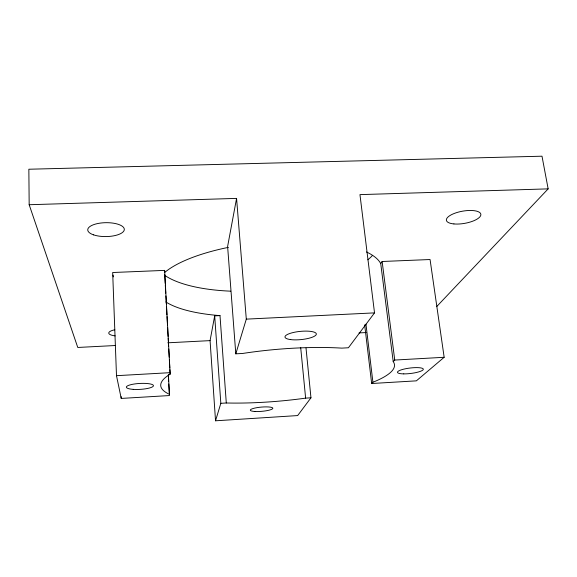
<?xml version="1.0" encoding="UTF-8"?>
<svg xmlns="http://www.w3.org/2000/svg" width="577" height="577" viewBox="0 0 577 577"><rect width="100%" height="100%" fill="white"/><g stroke="black" fill="none" stroke-linecap="round" stroke-linejoin="round"><path stroke-width="0.87" d="M164.64 270.389L170.15 374.184A117.34 25.878 -5.1 0 0 169.45 394.315L169.414 395.555L121.228 398.426L116.489 375.685L112.674 272.517L164.64 270.389L164.625 272.532A113.647 36.69 -5.1 0 1 228.355 247.367M310.96 397.805L297.66 415.57L215.531 420.799L210.071 340.625L214.687 315.864L220.003 315.612L226.292 402.984A117.34 25.878 -5.1 0 0 305.63 398.13L310.96 397.805L306.019 348.068M29.175 204.727L236.57 198.394L227.612 246.473L235.798 353.831L242.65 353.463A117.34 25.878 -5.1 0 1 341.772 348.126L348.414 347.765L374.523 312.878L359.961 194.622L548.15 188.867L541.998 156.201L28.85 169.234L29.175 204.727L77.765 347.462L115.566 345.508M215.531 420.799L220.825 403.316L214.687 315.864M235.798 353.831L246.3 319.131L236.57 198.394M371.667 383.51L372.915 382.241A117.34 25.878 -5.1 0 0 393.211 361.606L380.733 263.617L382.133 261.489L430.067 259.527L444.16 357.286L416.37 380.849L371.667 383.51L364.664 324.865M436.739 306.524L548.15 188.867M393.211 361.606L394.74 360.055L444.16 357.286M220.825 403.316L226.292 402.984M116.489 375.685L170.208 372.663M167.77 342.81L210.071 340.625M359.031 332.922L366.179 332.554M246.3 319.131L374.523 312.878M113.078 275.142L113.344 276.895M382.133 261.489L394.74 360.055M365.955 324.173L372.915 382.241M300.682 347.462L305.63 398.13M164.719 274.327L165.21 283.321M165.31 285.125L165.75 293.217M165.895 295.922L166.335 304.014M166.479 306.712L166.926 314.811M167.02 316.607L167.51 325.608M167.611 327.404L168.095 336.398M168.195 338.201L168.635 346.294M168.78 348.991L169.22 357.091M169.371 359.788L169.811 367.888M169.905 369.684L170.15 374.184M168.39 374.574L169.45 394.315M168.304 375.036L168.643 381.282M168.787 383.957L169.27 392.879M121.156 396.63L121.228 398.426M115.162 335.886A13.127 3.599 -2.4 0 1 114.787 329.77M372.36 255.568A112.587 39.669 -5.1 0 1 367.866 259.787M230.685 291.169A112.587 39.669 -5.1 0 1 164.82 275.417M220.003 315.612A113.647 36.69 -5.1 0 1 165.851 301.951M366.453 251.961A113.647 36.69 -5.1 0 1 380.733 263.617M453.919 223.934A17.483 6.174 -10 0 0 480.829 215.084A17.483 6.174 -10 0 0 456.118 212.783A17.483 6.174 -10 0 0 453.919 223.934M93.633 234.882A18.291 6.946 -0.8 0 0 123.875 230.923A18.291 6.946 -0.8 0 0 100.578 223.061A18.291 6.946 -0.8 0 0 93.633 234.882M133.215 389.36A13.588 2.972 -3.2 0 0 153.453 385.674A13.588 2.972 -3.2 0 0 132.991 384.224A13.588 2.972 -3.2 0 0 133.215 389.36M290.707 339.601A15.767 4.126 -5.6 0 0 316.138 334.761A15.767 4.126 -5.6 0 0 295.107 332.121A15.767 4.126 -5.6 0 0 290.707 339.601M403.763 373.882A13.033 2.741 -6.9 0 0 423.33 369.302A13.033 2.741 -6.9 0 0 404.073 369.071A13.033 2.741 -6.9 0 0 403.763 373.882M254.854 411.48A11.309 2.128 -4.9 0 0 272.77 408.538A11.309 2.128 -4.9 0 0 257.118 407.622A11.309 2.128 -4.9 0 0 254.854 411.48"/></g></svg>
